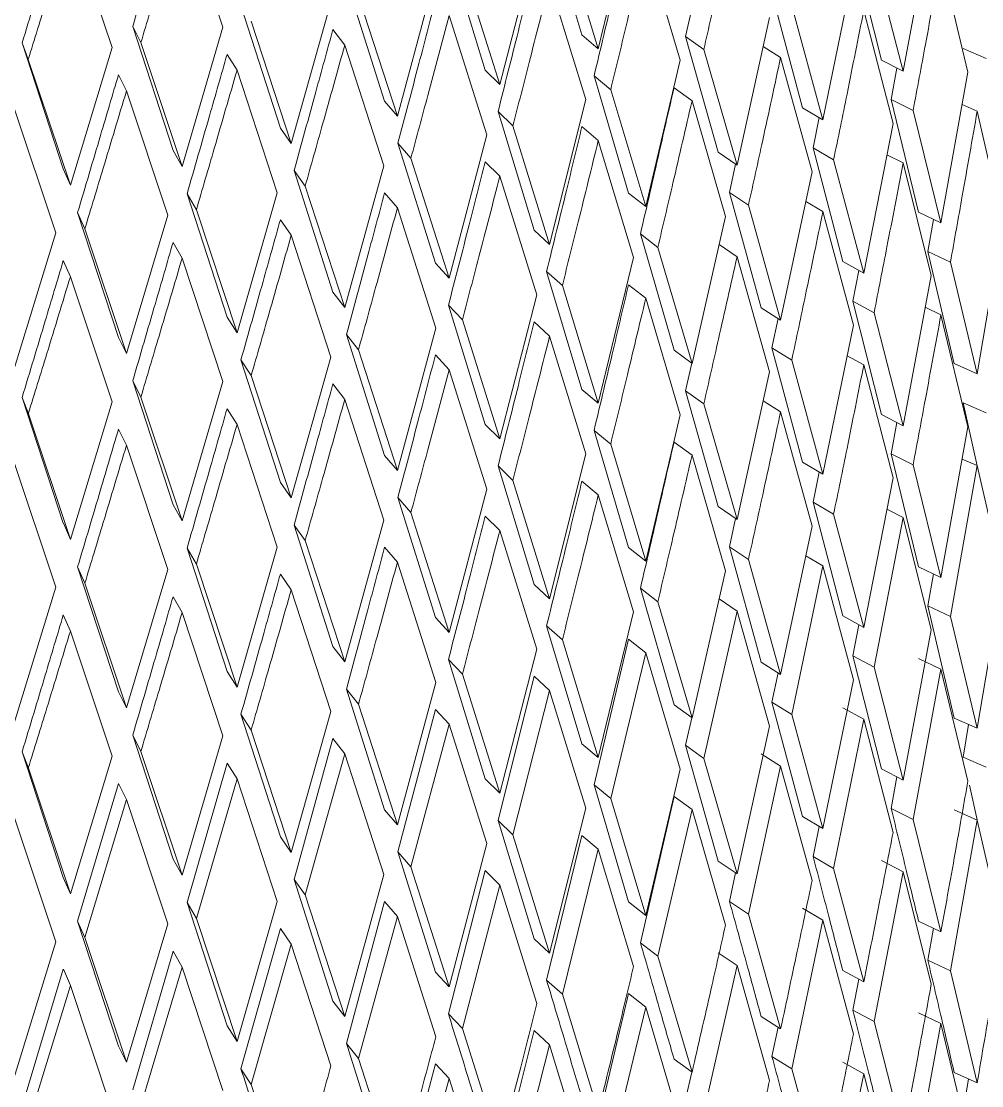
# Model space of a CAD drawing. Header units: centimetres. Extents: x -13594 to 4017, y -3206 to 1780.
# Drawn here: x 760.57 to 771.86, y -2004.18 to -1991.67 of the extents above; entities that cross this region are included whole.
import ezdxf

# ---------------------------------------------------------------- set-up
doc = ezdxf.new("R2010")
doc.units = ezdxf.units.CM

msp = doc.modelspace()

# ---------------------------------------------------------------- linework, layer by layer
at = {"color": 7, "linetype": 'Continuous', "lineweight": 0}
for p, q in [((762.937, -1991.735), (762.457, -1990.285)), ((767.351, -1991.989), (767.766, -1990.277)), ((766.744, -1990.44), (767.159, -1991.826)), ((761.633, -1991.972), (761.143, -1990.502)), ((770.936, -1992.253), (771.267, -1990.488)), ((766.929, -1990.606), (767.351, -1991.989)), ((766.194, -1992.409), (766.629, -1990.715)), ((768.314, -1992.124), (767.91, -1990.756)), ((770.345, -1990.791), (770.68, -1992.122)), ((765.589, -1990.836), (766.023, -1992.238)), ((770.595, -1990.925), (770.936, -1992.253)), ((771.698, -1992.265), (771.381, -1990.949)), ((765.753, -1991.009), (766.194, -1992.409)), ((769.993, -1992.824), (770.351, -1991.073)), ((764.389, -1991.183), (764.839, -1992.604)), ((764.989, -1992.781), (765.441, -1991.105)), ((767.204, -1992.585), (766.779, -1991.2)), ((763.741, -1993.103), (764.208, -1991.446)), ((764.531, -1991.362), (764.989, -1992.781)), ((769.394, -1991.337), (769.754, -1992.683)), ((763.149, -1991.48), (763.613, -1992.92)), ((768.378, -1991.844), (768.45, -1991.52)), ((769.626, -1991.482), (769.993, -1992.824)), ((770.818, -1992.868), (770.473, -1991.539)), ((763.269, -1991.665), (763.741, -1993.103)), ((766.041, -1992.999), (765.597, -1991.596)), ((768.983, -1993.356), (769.365, -1991.62)), ((761.876, -1991.727), (762.351, -1993.185)), ((761.973, -1991.916), (761.876, -1991.727)), ((762.457, -1993.373), (762.937, -1991.735)), ((764.231, -1991.763), (764.37, -1991.944)), ((767.159, -1991.826), (767.351, -1991.989)), ((760.576, -1991.92), (761.06, -1993.398)), ((760.649, -1992.113), (760.576, -1991.92)), ((761.973, -1991.916), (762.457, -1993.373)), ((764.83, -1993.365), (764.37, -1991.944)), ((768.378, -1991.844), (768.762, -1993.205)), ((768.592, -1991.998), (768.378, -1991.844)), ((761.143, -1993.59), (761.633, -1991.972)), ((762.986, -1992.054), (763.103, -1992.24)), ((768.592, -1991.998), (768.983, -1993.356)), ((769.29, -1991.96), (769.496, -1992.09)), ((771.914, -1992.103), (771.641, -1991.984)), ((760.649, -1992.113), (761.143, -1993.59)), ((767.91, -1993.844), (768.314, -1992.124)), ((769.866, -1993.434), (769.496, -1992.09)), ((770.68, -1992.122), (770.936, -1992.253)), ((761.709, -1992.294), (761.803, -1992.483)), ((763.577, -1993.68), (763.103, -1992.24)), ((766.023, -1992.238), (766.194, -1992.409)), ((767.302, -1992.308), (767.707, -1993.685)), ((767.497, -1992.47), (767.302, -1992.308)), ((770.795, -1992.586), (770.863, -1992.216)), ((771.381, -1994.036), (771.698, -1992.265)), ((768.242, -1992.446), (768.454, -1992.601)), ((762.288, -1993.943), (761.803, -1992.483)), ((767.497, -1992.47), (767.91, -1993.844)), ((760.971, -1994.153), (760.477, -1992.673)), ((764.839, -1992.604), (764.989, -1992.781)), ((766.779, -1994.288), (767.204, -1992.585)), ((768.847, -1993.96), (768.454, -1992.601)), ((769.754, -1992.683), (769.993, -1992.824)), ((770.795, -1992.586), (771.117, -1993.911)), ((771.053, -1992.715), (770.795, -1992.586)), ((771.63, -1992.645), (771.807, -1992.723)), ((766.173, -1992.727), (766.597, -1994.121)), ((766.347, -1992.896), (766.173, -1992.727)), ((769.878, -1993.152), (769.949, -1992.798)), ((771.053, -1992.715), (771.381, -1994.036)), ((772.11, -1994.033), (771.807, -1992.723)), ((763.613, -1992.92), (763.741, -1993.103)), ((766.347, -1992.896), (766.779, -1994.288)), ((767.159, -1992.904), (767.351, -1993.067)), ((770.473, -1994.626), (770.818, -1992.868)), ((765.597, -1994.684), (766.041, -1992.999)), ((767.766, -1994.443), (767.351, -1993.067)), ((762.351, -1993.185), (762.457, -1993.373)), ((764.994, -1993.098), (765.436, -1994.51)), ((765.148, -1993.275), (764.994, -1993.098)), ((768.762, -1993.205), (768.983, -1993.356)), ((769.878, -1993.152), (770.226, -1994.49)), ((770.119, -1993.292), (769.878, -1993.152)), ((765.148, -1993.275), (765.597, -1994.684)), ((766.023, -1993.317), (766.194, -1993.487)), ((770.119, -1993.292), (770.473, -1994.626)), ((770.746, -1993.234), (770.936, -1993.331)), ((761.06, -1993.398), (761.143, -1993.59)), ((763.774, -1993.421), (764.231, -1994.851)), ((763.905, -1993.603), (763.774, -1993.421)), ((764.37, -1995.031), (764.83, -1993.365)), ((768.894, -1993.679), (768.966, -1993.344)), ((769.496, -1995.178), (769.866, -1993.434)), ((771.267, -1994.654), (770.936, -1993.331)), ((766.629, -1994.881), (766.194, -1993.487)), ((762.516, -1993.693), (762.986, -1995.142)), ((762.625, -1993.88), (762.516, -1993.693)), ((763.103, -1995.327), (763.577, -1993.68)), ((763.905, -1993.603), (764.37, -1995.031)), ((764.839, -1993.682), (764.989, -1993.859)), ((767.707, -1993.685), (767.91, -1993.844)), ((768.894, -1993.679), (769.266, -1995.032)), ((769.117, -1993.828), (768.894, -1993.679)), ((769.117, -1993.828), (769.496, -1995.178)), ((769.792, -1993.784), (769.993, -1993.902)), ((761.229, -1993.913), (761.709, -1995.381)), ((761.314, -1994.104), (761.229, -1993.913)), ((761.803, -1995.571), (762.288, -1993.943)), ((762.625, -1993.88), (763.103, -1995.327)), ((765.441, -1995.271), (764.989, -1993.859)), ((770.351, -1995.239), (769.993, -1993.902)), ((771.117, -1993.911), (771.381, -1994.036)), ((763.613, -1993.998), (763.741, -1994.181)), ((768.454, -1995.688), (768.847, -1993.96)), ((771.227, -1994.372), (771.293, -1993.995)), ((771.807, -1995.811), (772.11, -1994.033)), ((760.477, -1995.761), (760.971, -1994.153)), ((761.314, -1994.104), (761.803, -1995.571)), ((764.208, -1995.612), (763.741, -1994.181)), ((766.597, -1994.121), (766.779, -1994.288)), ((767.847, -1994.165), (768.242, -1995.533)), ((768.052, -1994.323), (767.847, -1994.165)), ((762.351, -1994.264), (762.457, -1994.451)), ((768.052, -1994.323), (768.454, -1995.688)), ((768.772, -1994.29), (768.983, -1994.434)), ((762.937, -1995.901), (762.457, -1994.451)), ((767.351, -1996.155), (767.766, -1994.443)), ((769.365, -1995.786), (768.983, -1994.434)), ((771.227, -1994.372), (771.536, -1995.691)), ((771.493, -1994.496), (771.227, -1994.372)), ((761.06, -1994.477), (761.143, -1994.668)), ((765.436, -1994.51), (765.597, -1994.684)), ((770.226, -1994.49), (770.473, -1994.626)), ((771.493, -1994.496), (771.807, -1995.811)), ((761.633, -1996.138), (761.143, -1994.668)), ((766.744, -1994.606), (767.159, -1995.992)), ((766.929, -1994.772), (766.744, -1994.606)), ((770.345, -1994.957), (770.415, -1994.594)), ((770.936, -1996.419), (771.267, -1994.654)), ((766.929, -1994.772), (767.351, -1996.155)), ((767.707, -1994.763), (767.91, -1994.922)), ((764.231, -1994.851), (764.37, -1995.031)), ((766.194, -1996.575), (766.629, -1994.881)), ((768.314, -1996.29), (767.91, -1994.922)), ((770.595, -1995.091), (770.345, -1994.956)), ((770.345, -1994.957), (770.68, -1996.288)), ((765.589, -1995.002), (766.023, -1996.404)), ((765.753, -1995.175), (765.589, -1995.002)), ((769.266, -1995.032), (769.496, -1995.178)), ((771.197, -1995.027), (771.381, -1995.115)), ((762.986, -1995.142), (763.103, -1995.327)), ((765.753, -1995.175), (766.194, -1996.575)), ((766.597, -1995.199), (766.779, -1995.366)), ((769.394, -1995.503), (769.466, -1995.159)), ((770.595, -1995.091), (770.936, -1996.419)), ((771.698, -1996.431), (771.381, -1995.115)), ((764.989, -1996.947), (765.441, -1995.271)), ((769.993, -1996.99), (770.351, -1995.239)), ((761.709, -1995.381), (761.803, -1995.571)), ((764.389, -1995.349), (764.839, -1996.77)), ((764.531, -1995.528), (764.389, -1995.349)), ((767.204, -1996.751), (766.779, -1995.366)), ((764.531, -1995.528), (764.989, -1996.947)), ((768.242, -1995.533), (768.454, -1995.688)), ((769.394, -1995.503), (769.754, -1996.849)), ((769.626, -1995.648), (769.394, -1995.503)), ((763.149, -1995.646), (763.613, -1997.086)), ((763.269, -1995.831), (763.149, -1995.646)), ((763.741, -1997.269), (764.208, -1995.612)), ((765.436, -1995.588), (765.597, -1995.762)), ((768.378, -1996.01), (768.45, -1995.686)), ((769.626, -1995.648), (769.993, -1996.99)), ((770.278, -1995.597), (770.473, -1995.705)), ((770.818, -1997.034), (770.473, -1995.705)), ((771.536, -1995.69), (771.807, -1995.811)), ((763.269, -1995.831), (763.741, -1997.269)), ((766.041, -1997.165), (765.597, -1995.762)), ((768.983, -1997.522), (769.365, -1995.786)), ((761.876, -1995.893), (762.351, -1997.351)), ((761.973, -1996.082), (761.876, -1995.893)), ((762.457, -1997.539), (762.937, -1995.901)), ((764.231, -1995.929), (764.37, -1996.11)), ((761.973, -1996.082), (762.457, -1997.539)), ((767.159, -1995.992), (767.351, -1996.155)), ((768.378, -1996.01), (768.762, -1997.371)), ((768.592, -1996.164), (768.378, -1996.01)), ((760.576, -1996.086), (761.06, -1997.564)), ((760.65, -1996.279), (760.576, -1996.086)), ((761.143, -1997.756), (761.633, -1996.138)), ((764.83, -1997.531), (764.37, -1996.11)), ((768.592, -1996.164), (768.983, -1997.521)), ((769.29, -1996.126), (769.496, -1996.256)), ((771.641, -1996.15), (771.807, -1996.891)), ((771.914, -1996.269), (771.641, -1996.15)), ((760.65, -1996.279), (761.143, -1997.756)), ((762.986, -1996.22), (763.103, -1996.406)), ((767.91, -1998.01), (768.314, -1996.29)), ((769.866, -1997.6), (769.496, -1996.256)), ((770.68, -1996.288), (770.936, -1996.419)), ((763.577, -1997.846), (763.103, -1996.406)), ((766.023, -1996.404), (766.194, -1996.575)), ((770.795, -1996.752), (770.863, -1996.382)), ((771.381, -1998.202), (771.698, -1996.431)), ((761.709, -1996.46), (761.803, -1996.649)), ((767.302, -1996.474), (767.707, -1997.851)), ((767.497, -1996.636), (767.302, -1996.474)), ((762.288, -1998.109), (761.803, -1996.649)), ((767.497, -1996.636), (767.91, -1998.01)), ((768.242, -1996.612), (768.454, -1996.767)), ((764.839, -1996.77), (764.989, -1996.947)), ((766.779, -1998.454), (767.204, -1996.751)), ((768.847, -1998.126), (768.454, -1996.767)), ((770.795, -1996.752), (771.117, -1998.077)), ((771.053, -1996.881), (770.795, -1996.752)), ((771.63, -1996.811), (771.807, -1996.889)), ((760.971, -1998.319), (760.477, -1996.839)), ((766.173, -1996.893), (766.597, -1998.287)), ((766.347, -1997.062), (766.173, -1996.893)), ((769.754, -1996.849), (769.993, -1996.99)), ((771.053, -1996.881), (771.381, -1998.202)), ((771.807, -1996.889), (771.493, -1998.662)), ((772.11, -1998.199), (771.807, -1996.889)), ((766.347, -1997.062), (766.779, -1998.454)), ((767.159, -1997.07), (767.351, -1997.233)), ((769.878, -1997.318), (769.949, -1996.964)), ((770.473, -1998.792), (770.818, -1997.034)), ((763.613, -1997.086), (763.741, -1997.269)), ((765.597, -1998.85), (766.041, -1997.165)), ((764.994, -1997.264), (765.436, -1998.676)), ((765.148, -1997.441), (764.994, -1997.264)), ((767.766, -1998.609), (767.351, -1997.233)), ((769.878, -1997.318), (770.226, -1998.656)), ((770.119, -1997.458), (769.878, -1997.318)), ((762.351, -1997.351), (762.457, -1997.539)), ((765.148, -1997.441), (765.597, -1998.85)), ((768.762, -1997.371), (768.983, -1997.521)), ((770.119, -1997.458), (770.473, -1998.792)), ((770.746, -1997.4), (770.936, -1997.497)), ((761.061, -1997.564), (761.143, -1997.756)), ((764.37, -1999.197), (764.83, -1997.531)), ((766.023, -1997.483), (766.194, -1997.653)), ((768.894, -1997.845), (768.966, -1997.51)), ((770.936, -1997.497), (770.595, -1999.257)), ((771.267, -1998.82), (770.936, -1997.497)), ((763.774, -1997.587), (764.231, -1999.017)), ((763.905, -1997.769), (763.774, -1997.587)), ((766.629, -1999.047), (766.194, -1997.653)), ((769.496, -1999.344), (769.866, -1997.6)), ((763.905, -1997.769), (764.37, -1999.197)), ((762.516, -1997.859), (762.986, -1999.308)), ((762.625, -1998.046), (762.516, -1997.859)), ((763.103, -1999.493), (763.577, -1997.846)), ((764.839, -1997.848), (764.989, -1998.025)), ((767.708, -1997.851), (767.91, -1998.01)), ((768.894, -1997.845), (769.266, -1999.198)), ((769.117, -1997.994), (768.894, -1997.845)), ((769.792, -1997.95), (769.993, -1998.068)), ((761.229, -1998.079), (761.709, -1999.547)), ((761.314, -1998.27), (761.229, -1998.079)), ((762.625, -1998.046), (763.103, -1999.493)), ((765.441, -1999.437), (764.989, -1998.025)), ((769.117, -1997.994), (769.496, -1999.344)), ((769.993, -1998.068), (769.626, -1999.814)), ((770.351, -1999.405), (769.993, -1998.068)), ((771.381, -1998.202), (771.117, -1998.077)), ((761.803, -1999.737), (762.288, -1998.109)), ((763.613, -1998.164), (763.741, -1998.347)), ((768.454, -1999.854), (768.847, -1998.126)), ((771.227, -1998.538), (771.293, -1998.161)), ((771.807, -1999.977), (772.11, -1998.199)), ((760.477, -1999.927), (760.971, -1998.319)), ((761.314, -1998.27), (761.803, -1999.737)), ((766.597, -1998.287), (766.779, -1998.454)), ((768.052, -1998.489), (767.847, -1998.33)), ((767.847, -1998.331), (768.242, -1999.699)), ((762.351, -1998.43), (762.457, -1998.617)), ((764.208, -1999.778), (763.741, -1998.347)), ((768.772, -1998.456), (768.983, -1998.6)), ((768.052, -1998.489), (768.454, -1999.854)), ((771.227, -1998.538), (771.536, -1999.857)), ((771.227, -1998.538), (771.493, -1998.662)), ((761.06, -1998.643), (761.143, -1998.834)), ((762.937, -2000.067), (762.457, -1998.617)), ((765.436, -1998.676), (765.597, -1998.85)), ((767.351, -2000.321), (767.766, -1998.609)), ((768.983, -1998.6), (768.592, -2000.33)), ((769.365, -1999.952), (768.983, -1998.6)), ((770.473, -1998.792), (770.226, -1998.656)), ((771.493, -1998.662), (771.807, -1999.977)), ((761.633, -2000.304), (761.143, -1998.834)), ((766.744, -1998.772), (767.159, -2000.158)), ((766.929, -1998.938), (766.744, -1998.772)), ((770.345, -1999.123), (770.414, -1998.76)), ((770.936, -2000.585), (771.267, -1998.82)), ((766.929, -1998.938), (767.351, -2000.321)), ((767.302, -2000.64), (767.707, -1998.929)), ((767.707, -1998.929), (767.91, -1999.088)), ((764.231, -1999.017), (764.37, -1999.197)), ((766.194, -2000.741), (766.629, -1999.047)), ((765.589, -1999.168), (766.023, -2000.57)), ((765.753, -1999.341), (765.589, -1999.168)), ((767.91, -1999.088), (767.497, -2000.802)), ((768.314, -2000.456), (767.91, -1999.088)), ((769.496, -1999.344), (769.266, -1999.198)), ((770.345, -1999.123), (770.68, -2000.454)), ((770.345, -1999.123), (770.595, -1999.257)), ((771.381, -1999.281), (771.117, -1999.155)), ((762.986, -1999.308), (763.103, -1999.493)), ((769.394, -1999.669), (769.465, -1999.325)), ((770.595, -1999.257), (770.936, -2000.585)), ((771.381, -1999.281), (771.053, -2001.047)), ((771.698, -2000.597), (771.381, -1999.281)), ((764.989, -2001.113), (765.441, -1999.437)), ((765.753, -1999.341), (766.194, -2000.741)), ((766.173, -2001.059), (766.597, -1999.365)), ((766.597, -1999.365), (766.779, -1999.532)), ((769.993, -2001.156), (770.351, -1999.405)), ((761.709, -1999.547), (761.803, -1999.737)), ((764.389, -1999.515), (764.839, -2000.936)), ((764.531, -1999.694), (764.389, -1999.515)), ((766.779, -1999.532), (766.347, -2001.228)), ((767.204, -2000.917), (766.779, -1999.532)), ((764.531, -1999.694), (764.989, -2001.113)), ((768.454, -1999.854), (768.242, -1999.699)), ((769.394, -1999.669), (769.754, -2001.015)), ((769.394, -1999.669), (769.626, -1999.814)), ((763.149, -1999.812), (763.613, -2001.252)), ((763.269, -1999.997), (763.149, -1999.812)), ((763.741, -2001.435), (764.208, -1999.778)), ((764.994, -2001.43), (765.436, -1999.754)), ((765.436, -1999.754), (765.597, -1999.928)), ((769.626, -1999.814), (769.993, -2001.156)), ((770.473, -1999.871), (770.226, -1999.735)), ((765.597, -1999.928), (765.148, -2001.607)), ((766.041, -2001.331), (765.597, -1999.928)), ((768.378, -2000.176), (768.45, -1999.852)), ((768.983, -2001.688), (769.365, -1999.952)), ((770.473, -1999.871), (770.119, -2001.624)), ((770.818, -2001.2), (770.473, -1999.871)), ((771.807, -1999.977), (771.536, -1999.857)), ((771.641, -2000.316), (771.704, -1999.931)), ((761.876, -2000.059), (762.351, -2001.517)), ((761.973, -2000.248), (761.876, -2000.059)), ((762.457, -2001.705), (762.937, -2000.067)), ((763.269, -1999.997), (763.741, -2001.435)), ((763.774, -2001.753), (764.231, -2000.095)), ((764.231, -2000.095), (764.37, -2000.276)), ((767.351, -2000.321), (767.159, -2000.158)), ((768.378, -2000.176), (768.762, -2001.537)), ((768.378, -2000.176), (768.592, -2000.33)), ((760.576, -2000.252), (761.06, -2001.73)), ((760.65, -2000.445), (760.576, -2000.252)), ((761.143, -2001.922), (761.633, -2000.304)), ((761.973, -2000.248), (762.457, -2001.705)), ((764.37, -2000.276), (763.905, -2001.935)), ((764.83, -2001.697), (764.37, -2000.276)), ((768.592, -2000.33), (768.983, -2001.688)), ((769.496, -2000.422), (769.266, -2000.276)), ((771.641, -2000.316), (771.914, -2000.435)), ((760.65, -2000.445), (761.143, -2001.922)), ((762.516, -2002.025), (762.986, -2000.386)), ((762.986, -2000.386), (763.103, -2000.572)), ((767.91, -2002.176), (768.314, -2000.456)), ((769.496, -2000.422), (769.117, -2002.16)), ((769.866, -2001.766), (769.496, -2000.422)), ((770.936, -2000.585), (770.68, -2000.454)), ((763.103, -2000.572), (762.625, -2002.212)), ((763.577, -2002.012), (763.103, -2000.572)), ((766.194, -2000.741), (766.023, -2000.57)), ((770.795, -2000.918), (770.863, -2000.547)), ((761.229, -2002.245), (761.709, -2000.626)), ((761.709, -2000.626), (761.803, -2000.815)), ((767.302, -2000.64), (767.707, -2002.017)), ((767.302, -2000.64), (767.497, -2000.802)), ((771.715, -2000.645), (771.807, -2001.051)), ((761.803, -2000.815), (761.314, -2002.436)), ((762.288, -2002.275), (761.803, -2000.815)), ((767.497, -2000.802), (767.91, -2002.176)), ((767.847, -2002.497), (768.242, -2000.778)), ((768.454, -2000.933), (768.242, -2000.778)), ((764.989, -2001.113), (764.839, -2000.936)), ((766.779, -2002.62), (767.204, -2000.917)), ((768.454, -2000.933), (768.052, -2002.655)), ((768.847, -2002.292), (768.454, -2000.933)), ((770.795, -2000.918), (771.053, -2001.047)), ((771.807, -2001.055), (771.536, -2000.935)), ((760.971, -2002.485), (760.477, -2001.005)), ((766.173, -2001.059), (766.597, -2002.453)), ((766.173, -2001.059), (766.347, -2001.228)), ((769.993, -2001.156), (769.754, -2001.015)), ((771.053, -2001.047), (771.381, -2002.368)), ((771.807, -2001.055), (771.493, -2002.828)), ((772.11, -2002.365), (771.807, -2001.055)), ((769.878, -2001.484), (769.948, -2001.13)), ((763.741, -2001.435), (763.613, -2001.252)), ((765.597, -2003.016), (766.041, -2001.331)), ((766.347, -2001.228), (766.779, -2002.62)), ((766.744, -2002.938), (767.159, -2001.236)), ((767.351, -2001.399), (767.159, -2001.236)), ((764.994, -2001.43), (765.436, -2002.842)), ((764.994, -2001.43), (765.148, -2001.607)), ((767.351, -2001.399), (766.929, -2003.104)), ((767.766, -2002.775), (767.351, -2001.399)), ((762.457, -2001.705), (762.351, -2001.517)), ((768.983, -2001.688), (768.762, -2001.537)), ((769.878, -2001.484), (770.119, -2001.624)), ((770.936, -2001.663), (770.68, -2001.532)), ((764.37, -2003.363), (764.83, -2001.697)), ((765.148, -2001.607), (765.597, -2003.016)), ((765.589, -2003.334), (766.023, -2001.649)), ((766.194, -2001.819), (766.023, -2001.649)), ((768.894, -2002.011), (768.966, -2001.676)), ((770.119, -2001.624), (770.473, -2002.958)), ((770.936, -2001.663), (770.595, -2003.423)), ((771.267, -2002.986), (770.936, -2001.663)), ((761.143, -2001.922), (761.06, -2001.73)), ((763.774, -2001.753), (764.231, -2003.183)), ((763.774, -2001.753), (763.905, -2001.935)), ((766.194, -2001.819), (765.753, -2003.507)), ((766.629, -2003.213), (766.194, -2001.819)), ((763.905, -2001.935), (764.37, -2003.363)), ((762.516, -2002.025), (762.986, -2003.474)), ((762.516, -2002.025), (762.625, -2002.212)), ((763.103, -2003.659), (763.577, -2002.012)), ((764.389, -2003.681), (764.839, -2002.014)), ((764.989, -2002.191), (764.839, -2002.014)), ((767.91, -2002.176), (767.707, -2002.017)), ((768.894, -2002.011), (769.117, -2002.16)), ((762.625, -2002.212), (763.103, -2003.659)), ((764.989, -2002.191), (764.531, -2003.86)), ((765.441, -2003.603), (764.989, -2002.191)), ((769.117, -2002.16), (769.496, -2003.51)), ((769.993, -2002.234), (769.754, -2002.093)), ((761.229, -2002.245), (761.709, -2003.713)), ((761.229, -2002.245), (761.314, -2002.436)), ((761.803, -2003.903), (762.288, -2002.275)), ((763.149, -2003.978), (763.613, -2002.33)), ((763.741, -2002.513), (763.613, -2002.33)), ((769.993, -2002.234), (769.626, -2003.98)), ((770.351, -2003.571), (769.993, -2002.234)), ((771.381, -2002.368), (771.117, -2002.243)), ((771.227, -2002.704), (771.293, -2002.327)), ((761.314, -2002.436), (761.803, -2003.903)), ((766.779, -2002.62), (766.597, -2002.453)), ((760.477, -2004.093), (760.971, -2002.485)), ((763.741, -2002.513), (763.269, -2004.163)), ((764.208, -2003.944), (763.741, -2002.513)), ((767.847, -2002.497), (768.052, -2002.655)), ((761.876, -2004.225), (762.351, -2002.596)), ((762.457, -2002.783), (762.351, -2002.596)), ((768.052, -2002.655), (768.454, -2004.02)), ((768.983, -2002.766), (768.762, -2002.615)), ((771.227, -2002.704), (771.493, -2002.828)), ((760.576, -2004.418), (761.06, -2002.809)), ((761.143, -2003), (761.061, -2002.809)), ((762.457, -2002.783), (761.973, -2004.414)), ((762.937, -2004.233), (762.457, -2002.783)), ((768.983, -2002.766), (768.592, -2004.496)), ((769.365, -2004.118), (768.983, -2002.766)), ((770.473, -2002.958), (770.226, -2002.822)), ((771.493, -2002.828), (771.807, -2004.143)), ((765.597, -2003.016), (765.436, -2002.842)), ((766.744, -2002.938), (766.929, -2003.104)), ((770.345, -2003.289), (770.414, -2002.926)), ((761.143, -2003), (760.649, -2004.611)), ((761.633, -2004.47), (761.143, -2003)), ((764.37, -2003.363), (764.231, -2003.183)), ((766.929, -2003.104), (767.351, -2004.487)), ((767.302, -2004.806), (767.707, -2003.095)), ((767.91, -2003.254), (767.708, -2003.095)), ((765.589, -2003.334), (765.753, -2003.507)), ((767.91, -2003.254), (767.497, -2004.968)), ((768.314, -2004.622), (767.909, -2003.254)), ((770.345, -2003.289), (770.595, -2003.423)), ((771.381, -2003.447), (771.117, -2003.321)), ((769.496, -2003.51), (769.266, -2003.364)), ((770.595, -2003.423), (770.936, -2004.751)), ((771.381, -2003.447), (771.053, -2005.213)), ((771.698, -2004.763), (771.381, -2003.447)), ((763.103, -2003.659), (762.986, -2003.474)), ((765.753, -2003.507), (766.194, -2004.907)), ((766.173, -2005.225), (766.597, -2003.531)), ((766.779, -2003.698), (766.597, -2003.531)), ((769.394, -2003.835), (769.465, -2003.49)), ((761.803, -2003.903), (761.709, -2003.713)), ((764.389, -2003.681), (764.531, -2003.86)), ((766.779, -2003.698), (766.347, -2005.394)), ((767.204, -2005.083), (766.779, -2003.698)), ((769.394, -2003.835), (769.626, -2003.98)), ((764.531, -2003.86), (764.989, -2005.279)), ((764.994, -2005.596), (765.436, -2003.92)), ((765.597, -2004.094), (765.436, -2003.92)), ((768.454, -2004.02), (768.242, -2003.865)), ((770.473, -2004.037), (770.226, -2003.901)), ((763.149, -2003.978), (763.269, -2004.163)), ((768.378, -2004.342), (768.45, -2004.018)), ((769.626, -2003.98), (769.993, -2005.322)), ((770.473, -2004.037), (770.119, -2005.79)), ((770.818, -2005.366), (770.473, -2004.037)), ((771.807, -2004.143), (771.536, -2004.023)), ((763.269, -2004.163), (763.741, -2005.601)), ((765.597, -2004.094), (765.148, -2005.773)), ((766.041, -2005.497), (765.597, -2004.094)), ((771.641, -2004.482), (771.704, -2004.097))]:
    msp.add_line(p, q, dxfattribs=at)
for points, knots in [([(439.352, -2215.508), (442.193, -2214.683), (448.094, -2212.969), (457.133, -2209.887), (466.439, -2206.38), (475.79, -2202.486), (485.172, -2198.221), (494.577, -2193.586), (503.994, -2188.587), (513.413, -2183.23), (522.824, -2177.521), (532.217, -2171.466), (541.582, -2165.073), (550.909, -2158.347), (560.189, -2151.297), (569.412, -2143.93), (578.569, -2136.255), (587.648, -2128.278), (596.643, -2120.01), (605.542, -2111.459), (614.336, -2102.633), (623.017, -2093.544), (631.575, -2084.199), (640.002, -2074.61), (648.288, -2064.786), (656.425, -2054.738), (664.405, -2044.476), (672.218, -2034.012), (679.857, -2023.356), (687.314, -2012.52), (694.581, -2001.516), (701.65, -1990.354), (708.514, -1979.047), (715.165, -1967.607), (721.598, -1956.045), (727.803, -1944.375), (733.776, -1932.608), (739.51, -1920.756), (744.999, -1908.833), (750.236, -1896.851), (755.217, -1884.822), (759.935, -1872.76), (764.387, -1860.676), (768.566, -1848.584), (772.47, -1836.496), (776.092, -1824.425), (779.43, -1812.384), (782.48, -1800.385), (785.238, -1788.441), (787.702, -1776.565), (789.867, -1764.769), (791.733, -1753.065), (793.297, -1741.466), (794.556, -1729.984), (795.51, -1718.631), (796.156, -1707.42), (796.495, -1696.361), (796.524, -1685.467), (796.245, -1674.749), (795.655, -1664.219), (794.758, -1653.887), (793.55, -1643.768), (792.042, -1633.864), (790.2, -1624.215), (788.706, -1617.284), (787.734, -1613.651), (787.579, -1613.07)], [0, 0, 0, 0, 0.014701, 0.030542, 0.046388, 0.062238, 0.078091, 0.093946, 0.109801, 0.125657, 0.141512, 0.157366, 0.173219, 0.189071, 0.204921, 0.22077, 0.236616, 0.252461, 0.268304, 0.284146, 0.299986, 0.315824, 0.331661, 0.347496, 0.36333, 0.379163, 0.394996, 0.410827, 0.426657, 0.442487, 0.458316, 0.474145, 0.489974, 0.505802, 0.521631, 0.537459, 0.553288, 0.569118, 0.584948, 0.600778, 0.616609, 0.632441, 0.648275, 0.664109, 0.679945, 0.695782, 0.71162, 0.72746, 0.743302, 0.759146, 0.774992, 0.79084, 0.806689, 0.822541, 0.838395, 0.85425, 0.870107, 0.885966, 0.901826, 0.917687, 0.933548, 0.949409, 0.965268, 0.981126, 0.99698, 1, 1, 1, 1]), ([(761.876, -1991.727), (761.965, -1991.423), (762.124, -1990.881), (762.282, -1990.337), (762.351, -1990.098)], [0, 0, 0, 0, 0.56, 1, 1, 1, 1]), ([(760.576, -1991.92), (760.667, -1991.62), (760.828, -1991.085), (760.99, -1990.547), (761.06, -1990.311)], [0, 0, 0, 0, 0.56, 1, 1, 1, 1]), ([(762.457, -1990.285), (762.367, -1990.59), (762.206, -1991.134), (762.044, -1991.677), (761.973, -1991.916)], [0, 0, 0, 0, 0.56, 1, 1, 1, 1]), ([(768.983, -1990.268), (768.91, -1990.591), (768.781, -1991.169), (768.65, -1991.744), (768.592, -1991.998)], [0, 0, 0, 0, 0.56, 1, 1, 1, 1]), ([(761.143, -1990.502), (761.051, -1990.803), (760.887, -1991.341), (760.722, -1991.877), (760.649, -1992.113)], [0, 0, 0, 0, 0.56, 1, 1, 1, 1]), ([(767.302, -1992.308), (767.378, -1991.989), (767.514, -1991.42), (767.648, -1990.849), (767.707, -1990.597)], [0, 0, 0, 0, 0.56, 1, 1, 1, 1]), ([(767.91, -1990.756), (767.833, -1991.077), (767.696, -1991.649), (767.558, -1992.219), (767.497, -1992.47)], [0, 0, 0, 0, 0.56, 1, 1, 1, 1]), ([(771.381, -1990.949), (771.32, -1991.279), (771.212, -1991.868), (771.102, -1992.457), (771.053, -1992.715)], [0, 0, 0, 0, 0.5599999, 1, 1, 1, 1]), ([(766.173, -1992.727), (766.252, -1992.411), (766.395, -1991.847), (766.535, -1991.282), (766.597, -1991.033)], [0, 0, 0, 0, 0.56, 1, 1, 1, 1]), ([(766.779, -1991.2), (766.699, -1991.517), (766.556, -1992.083), (766.411, -1992.648), (766.347, -1992.896)], [0, 0, 0, 0, 0.56, 1, 1, 1, 1]), ([(764.994, -1993.098), (765.077, -1992.786), (765.225, -1992.228), (765.372, -1991.669), (765.436, -1991.422)], [0, 0, 0, 0, 0.56, 1, 1, 1, 1]), ([(770.473, -1991.539), (770.408, -1991.866), (770.291, -1992.451), (770.172, -1993.035), (770.119, -1993.292)], [0, 0, 0, 0, 0.56, 1, 1, 1, 1]), ([(765.597, -1991.596), (765.514, -1991.91), (765.365, -1992.471), (765.214, -1993.029), (765.148, -1993.275)], [0, 0, 0, 0, 0.56, 1, 1, 1, 1]), ([(763.774, -1993.421), (763.859, -1993.112), (764.012, -1992.56), (764.164, -1992.007), (764.231, -1991.763)], [0, 0, 0, 0, 0.56, 1, 1, 1, 1]), ([(764.37, -1991.944), (764.284, -1992.254), (764.129, -1992.808), (763.973, -1993.36), (763.905, -1993.603)], [0, 0, 0, 0, 0.56, 1, 1, 1, 1]), ([(762.516, -1993.693), (762.604, -1993.388), (762.761, -1992.842), (762.918, -1992.295), (762.986, -1992.054)], [0, 0, 0, 0, 0.56, 1, 1, 1, 1]), ([(769.496, -1992.09), (769.426, -1992.415), (769.301, -1992.995), (769.173, -1993.574), (769.117, -1993.828)], [0, 0, 0, 0, 0.56, 1, 1, 1, 1]), ([(761.229, -1993.913), (761.319, -1993.611), (761.479, -1993.072), (761.639, -1992.532), (761.709, -1992.294)], [0, 0, 0, 0, 0.56, 1, 1, 1, 1]), ([(763.103, -1992.24), (763.014, -1992.546), (762.855, -1993.094), (762.695, -1993.64), (762.625, -1993.88)], [0, 0, 0, 0, 0.56, 1, 1, 1, 1]), ([(767.847, -1994.165), (767.921, -1993.844), (768.054, -1993.272), (768.184, -1992.698), (768.242, -1992.446)], [0, 0, 0, 0, 0.5599999, 1, 1, 1, 1]), ([(761.803, -1992.483), (761.712, -1992.786), (761.55, -1993.327), (761.386, -1993.867), (761.314, -1994.104)], [0, 0, 0, 0, 0.5599999, 1, 1, 1, 1]), ([(768.454, -1992.601), (768.379, -1992.922), (768.246, -1993.497), (768.111, -1994.07), (768.052, -1994.323)], [0, 0, 0, 0, 0.5599999, 1, 1, 1, 1]), ([(771.807, -1992.723), (771.749, -1993.054), (771.645, -1993.646), (771.539, -1994.237), (771.493, -1994.496)], [0, 0, 0, 0, 0.56, 1, 1, 1, 1]), ([(766.744, -1994.606), (766.822, -1994.289), (766.961, -1993.722), (767.099, -1993.154), (767.159, -1992.904)], [0, 0, 0, 0, 0.56, 1, 1, 1, 1]), ([(767.351, -1993.067), (767.273, -1993.386), (767.133, -1993.955), (766.991, -1994.522), (766.929, -1994.772)], [0, 0, 0, 0, 0.56, 1, 1, 1, 1]), ([(765.589, -1995.002), (765.671, -1994.688), (765.816, -1994.127), (765.96, -1993.564), (766.023, -1993.317)], [0, 0, 0, 0, 0.56, 1, 1, 1, 1]), ([(770.936, -1993.331), (770.873, -1993.66), (770.76, -1994.247), (770.645, -1994.833), (770.595, -1995.091)], [0, 0, 0, 0, 0.56, 1, 1, 1, 1]), ([(766.194, -1993.487), (766.112, -1993.803), (765.966, -1994.366), (765.818, -1994.928), (765.753, -1995.175)], [0, 0, 0, 0, 0.56, 1, 1, 1, 1]), ([(764.389, -1995.349), (764.473, -1995.038), (764.624, -1994.483), (764.773, -1993.927), (764.839, -1993.682)], [0, 0, 0, 0, 0.5599999, 1, 1, 1, 1]), ([(764.989, -1993.859), (764.904, -1994.171), (764.752, -1994.729), (764.599, -1995.284), (764.531, -1995.528)], [0, 0, 0, 0, 0.56, 1, 1, 1, 1]), ([(769.993, -1993.902), (769.925, -1994.229), (769.804, -1994.811), (769.681, -1995.392), (769.626, -1995.648)], [0, 0, 0, 0, 0.5599999, 1, 1, 1, 1]), ([(763.149, -1995.646), (763.236, -1995.339), (763.391, -1994.791), (763.545, -1994.24), (763.613, -1993.998)], [0, 0, 0, 0, 0.56, 1, 1, 1, 1]), ([(763.741, -1994.181), (763.653, -1994.49), (763.497, -1995.041), (763.339, -1995.59), (763.269, -1995.831)], [0, 0, 0, 0, 0.56, 1, 1, 1, 1]), ([(761.876, -1995.893), (761.965, -1995.589), (762.124, -1995.047), (762.282, -1994.503), (762.351, -1994.264)], [0, 0, 0, 0, 0.56, 1, 1, 1, 1]), ([(762.457, -1994.451), (762.367, -1994.756), (762.206, -1995.3), (762.044, -1995.843), (761.973, -1996.082)], [0, 0, 0, 0, 0.56, 1, 1, 1, 1]), ([(768.983, -1994.434), (768.91, -1994.757), (768.781, -1995.335), (768.65, -1995.91), (768.592, -1996.164)], [0, 0, 0, 0, 0.56, 1, 1, 1, 1]), ([(760.576, -1996.086), (760.667, -1995.786), (760.828, -1995.251), (760.99, -1994.713), (761.06, -1994.477)], [0, 0, 0, 0, 0.56, 1, 1, 1, 1]), ([(761.143, -1994.668), (761.051, -1994.969), (760.887, -1995.507), (760.722, -1996.043), (760.649, -1996.279)], [0, 0, 0, 0, 0.56, 1, 1, 1, 1]), ([(767.302, -1996.474), (767.378, -1996.155), (767.514, -1995.586), (767.648, -1995.015), (767.707, -1994.763)], [0, 0, 0, 0, 0.5599999, 1, 1, 1, 1]), ([(767.91, -1994.922), (767.833, -1995.243), (767.696, -1995.815), (767.558, -1996.385), (767.497, -1996.636)], [0, 0, 0, 0, 0.56, 1, 1, 1, 1]), ([(766.173, -1996.893), (766.252, -1996.577), (766.395, -1996.013), (766.535, -1995.448), (766.597, -1995.199)], [0, 0, 0, 0, 0.5599999, 1, 1, 1, 1]), ([(771.381, -1995.115), (771.32, -1995.445), (771.212, -1996.034), (771.102, -1996.623), (771.053, -1996.881)], [0, 0, 0, 0, 0.56, 1, 1, 1, 1]), ([(766.779, -1995.366), (766.699, -1995.683), (766.556, -1996.249), (766.411, -1996.814), (766.347, -1997.062)], [0, 0, 0, 0, 0.5599999, 1, 1, 1, 1]), ([(764.994, -1997.264), (765.077, -1996.952), (765.225, -1996.394), (765.372, -1995.835), (765.436, -1995.588)], [0, 0, 0, 0, 0.5599999, 1, 1, 1, 1]), ([(770.473, -1995.705), (770.408, -1996.032), (770.291, -1996.617), (770.172, -1997.201), (770.119, -1997.458)], [0, 0, 0, 0, 0.56, 1, 1, 1, 1]), ([(765.597, -1995.762), (765.514, -1996.076), (765.365, -1996.636), (765.214, -1997.195), (765.148, -1997.441)], [0, 0, 0, 0, 0.56, 1, 1, 1, 1]), ([(763.774, -1997.587), (763.859, -1997.278), (764.012, -1996.726), (764.164, -1996.173), (764.231, -1995.929)], [0, 0, 0, 0, 0.56, 1, 1, 1, 1]), ([(764.37, -1996.11), (764.284, -1996.42), (764.129, -1996.974), (763.973, -1997.526), (763.905, -1997.769)], [0, 0, 0, 0, 0.56, 1, 1, 1, 1]), ([(762.516, -1997.859), (762.604, -1997.554), (762.761, -1997.008), (762.918, -1996.461), (762.986, -1996.22)], [0, 0, 0, 0, 0.56, 1, 1, 1, 1]), ([(769.496, -1996.256), (769.426, -1996.581), (769.301, -1997.161), (769.173, -1997.74), (769.117, -1997.994)], [0, 0, 0, 0, 0.5599999, 1, 1, 1, 1]), ([(763.103, -1996.406), (763.014, -1996.712), (762.855, -1997.26), (762.695, -1997.806), (762.625, -1998.046)], [0, 0, 0, 0, 0.56, 1, 1, 1, 1]), ([(761.229, -1998.079), (761.319, -1997.777), (761.479, -1997.238), (761.639, -1996.698), (761.709, -1996.46)], [0, 0, 0, 0, 0.56, 1, 1, 1, 1]), ([(761.803, -1996.649), (761.712, -1996.952), (761.55, -1997.493), (761.386, -1998.033), (761.314, -1998.27)], [0, 0, 0, 0, 0.56, 1, 1, 1, 1]), ([(767.847, -1998.331), (767.921, -1998.01), (768.054, -1997.438), (768.184, -1996.864), (768.242, -1996.612)], [0, 0, 0, 0, 0.56, 1, 1, 1, 1]), ([(768.454, -1996.767), (768.379, -1997.088), (768.246, -1997.663), (768.111, -1998.236), (768.052, -1998.489)], [0, 0, 0, 0, 0.56, 1, 1, 1, 1]), ([(766.744, -1998.772), (766.822, -1998.455), (766.961, -1997.888), (767.099, -1997.32), (767.159, -1997.07)], [0, 0, 0, 0, 0.5599999, 1, 1, 1, 1]), ([(767.351, -1997.233), (767.273, -1997.552), (767.133, -1998.121), (766.991, -1998.688), (766.929, -1998.938)], [0, 0, 0, 0, 0.56, 1, 1, 1, 1]), ([(765.589, -1999.168), (765.671, -1998.854), (765.816, -1998.293), (765.96, -1997.73), (766.023, -1997.483)], [0, 0, 0, 0, 0.56, 1, 1, 1, 1]), ([(766.194, -1997.653), (766.112, -1997.969), (765.966, -1998.532), (765.818, -1999.094), (765.753, -1999.341)], [0, 0, 0, 0, 0.56, 1, 1, 1, 1]), ([(764.389, -1999.515), (764.473, -1999.204), (764.624, -1998.649), (764.773, -1998.093), (764.839, -1997.848)], [0, 0, 0, 0, 0.5599999, 1, 1, 1, 1]), ([(764.989, -1998.025), (764.904, -1998.337), (764.752, -1998.895), (764.599, -1999.45), (764.531, -1999.694)], [0, 0, 0, 0, 0.56, 1, 1, 1, 1]), ([(763.149, -1999.812), (763.236, -1999.505), (763.391, -1998.957), (763.545, -1998.406), (763.613, -1998.164)], [0, 0, 0, 0, 0.56, 1, 1, 1, 1]), ([(761.876, -2000.059), (761.965, -1999.755), (762.124, -1999.213), (762.282, -1998.669), (762.351, -1998.43)], [0, 0, 0, 0, 0.5599999, 1, 1, 1, 1]), ([(763.741, -1998.347), (763.653, -1998.656), (763.497, -1999.207), (763.339, -1999.756), (763.269, -1999.997)], [0, 0, 0, 0, 0.56, 1, 1, 1, 1]), ([(760.576, -2000.252), (760.667, -1999.952), (760.828, -1999.417), (760.99, -1998.879), (761.06, -1998.643)], [0, 0, 0, 0, 0.56, 1, 1, 1, 1]), ([(762.457, -1998.617), (762.367, -1998.922), (762.206, -1999.466), (762.044, -2000.009), (761.973, -2000.248)], [0, 0, 0, 0, 0.56, 1, 1, 1, 1]), ([(761.143, -1998.834), (761.051, -1999.135), (760.887, -1999.673), (760.722, -2000.209), (760.649, -2000.445)], [0, 0, 0, 0, 0.56, 1, 1, 1, 1]), ([(771.381, -2002.368), (771.441, -2002.038), (771.548, -2001.448), (771.652, -2000.857), (771.698, -2000.597)], [0, 0, 0, 0, 0.56, 1, 1, 1, 1]), ([(770.795, -2000.918), (770.856, -2001.165), (770.964, -2001.608), (771.07, -2002.049), (771.117, -2002.243)], [0, 0, 0, 0, 0.56, 1, 1, 1, 1]), ([(770.473, -2002.958), (770.538, -2002.631), (770.654, -2002.045), (770.768, -2001.458), (770.818, -2001.2)], [0, 0, 0, 0, 0.5599999, 1, 1, 1, 1]), ([(769.878, -2001.484), (769.944, -2001.734), (770.061, -2002.181), (770.175, -2002.626), (770.226, -2002.822)], [0, 0, 0, 0, 0.56, 1, 1, 1, 1]), ([(769.496, -2003.51), (769.566, -2003.185), (769.69, -2002.604), (769.812, -2002.022), (769.866, -2001.766)], [0, 0, 0, 0, 0.5599999, 1, 1, 1, 1]), ([(768.894, -2002.011), (768.964, -2002.264), (769.089, -2002.716), (769.212, -2003.166), (769.266, -2003.364)], [0, 0, 0, 0, 0.56, 1, 1, 1, 1]), ([(768.454, -2004.02), (768.528, -2003.698), (768.66, -2003.123), (768.79, -2002.546), (768.847, -2002.292)], [0, 0, 0, 0, 0.56, 1, 1, 1, 1]), ([(771.807, -2004.143), (771.864, -2003.811), (771.966, -2003.219), (772.066, -2002.626), (772.11, -2002.365)], [0, 0, 0, 0, 0.56, 1, 1, 1, 1]), ([(767.847, -2002.497), (767.921, -2002.752), (768.054, -2003.209), (768.184, -2003.665), (768.242, -2003.865)], [0, 0, 0, 0, 0.5599999, 1, 1, 1, 1]), ([(771.227, -2002.704), (771.285, -2002.951), (771.389, -2003.391), (771.491, -2003.829), (771.536, -2004.023)], [0, 0, 0, 0, 0.56, 1, 1, 1, 1]), ([(767.351, -2004.487), (767.429, -2004.168), (767.569, -2003.598), (767.706, -2003.027), (767.766, -2002.775)], [0, 0, 0, 0, 0.56, 1, 1, 1, 1]), ([(766.744, -2002.938), (766.822, -2003.197), (766.961, -2003.66), (767.099, -2004.121), (767.159, -2004.324)], [0, 0, 0, 0, 0.56, 1, 1, 1, 1]), ([(770.936, -2004.751), (770.999, -2004.422), (771.11, -2003.834), (771.219, -2003.245), (771.267, -2002.986)], [0, 0, 0, 0, 0.56, 1, 1, 1, 1]), ([(766.194, -2004.907), (766.276, -2004.591), (766.422, -2004.027), (766.566, -2003.462), (766.629, -2003.213)], [0, 0, 0, 0, 0.56, 1, 1, 1, 1]), ([(765.589, -2003.334), (765.671, -2003.596), (765.816, -2004.064), (765.96, -2004.531), (766.023, -2004.736)], [0, 0, 0, 0, 0.5599999, 1, 1, 1, 1]), ([(770.345, -2003.289), (770.408, -2003.537), (770.521, -2003.982), (770.632, -2004.425), (770.68, -2004.62)], [0, 0, 0, 0, 0.56, 1, 1, 1, 1]), ([(769.993, -2005.322), (770.061, -2004.996), (770.181, -2004.413), (770.299, -2003.828), (770.351, -2003.571)], [0, 0, 0, 0, 0.56, 1, 1, 1, 1]), ([(764.389, -2003.681), (764.473, -2003.947), (764.624, -2004.421), (764.773, -2004.894), (764.839, -2005.102)], [0, 0, 0, 0, 0.56, 1, 1, 1, 1]), ([(764.989, -2005.279), (765.074, -2004.967), (765.225, -2004.409), (765.375, -2003.849), (765.441, -2003.603)], [0, 0, 0, 0, 0.5599999, 1, 1, 1, 1]), ([(769.394, -2003.835), (769.462, -2004.087), (769.583, -2004.536), (769.702, -2004.984), (769.754, -2005.181)], [0, 0, 0, 0, 0.56, 1, 1, 1, 1]), ([(763.741, -2005.601), (763.829, -2005.292), (763.985, -2004.74), (764.14, -2004.187), (764.208, -2003.944)], [0, 0, 0, 0, 0.56, 1, 1, 1, 1]), ([(763.149, -2003.978), (763.236, -2004.248), (763.391, -2004.728), (763.545, -2005.207), (763.613, -2005.418)], [0, 0, 0, 0, 0.56, 1, 1, 1, 1]), ([(768.983, -2005.854), (769.055, -2005.53), (769.183, -2004.952), (769.309, -2004.373), (769.365, -2004.118)], [0, 0, 0, 0, 0.5599999, 1, 1, 1, 1])]:
    msp.add_open_spline(points, degree=3, knots=knots, dxfattribs=at)

doc.saveas('drawing.dxf')
